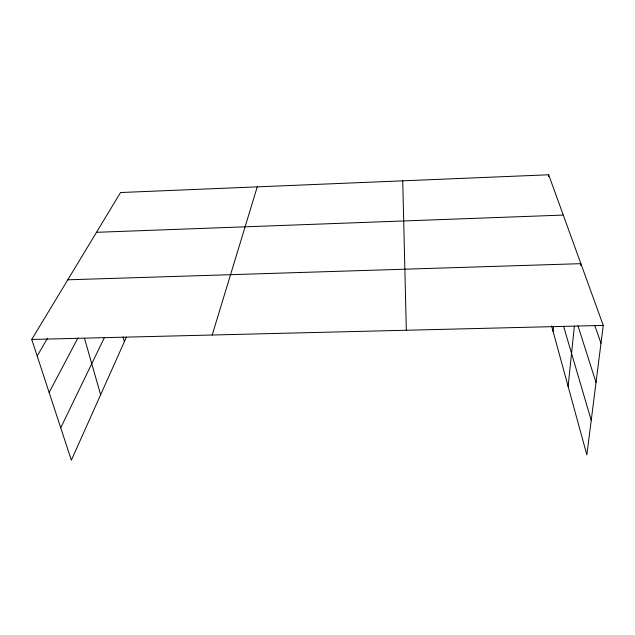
<?xml version="1.0" encoding="UTF-8"?>
<svg xmlns="http://www.w3.org/2000/svg" width="635" height="635" viewBox="0 0 635 635"><rect width="100%" height="100%" fill="white"/><g stroke="black" fill="none" stroke-linecap="round" stroke-linejoin="round"><path stroke-width="0.95" d="M548.529 176.649L548.672 174.784L120.539 192.532L31.75 339.447L71.35 460.216L126.365 337.241M553.093 331.43L553.522 326.509M568.119 386.397L574.381 326.16M580.676 265.525L580.874 263.66L67.802 279.805M548.672 174.784L603.25 325.406L586.851 454.906L551.569 325.874M212.201 335.018L257.246 186.865M60.73 427.831L104.394 337.614M49.133 392.47L77.986 337.852M37.187 356.037L47.387 338.423M96.504 232.307L563.269 215.074M31.75 339.447L603.25 325.406M594.9 325.795L600.988 343.289M577.961 325.803L596.027 382.468M563.61 326.358L591.233 420.346M84.542 338.431L100.624 394.764M123.134 336.947L124.349 341.741M402.733 180.84L406.329 330.248"/></g></svg>
